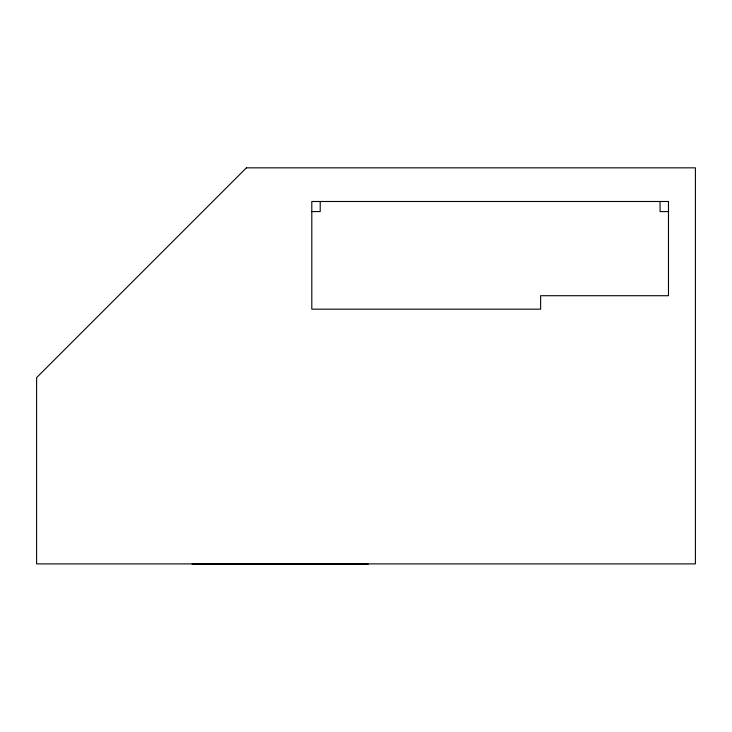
<?xml version="1.0" encoding="UTF-8"?>
<svg xmlns="http://www.w3.org/2000/svg" width="732" height="732" viewBox="0 0 732 732"><rect width="100%" height="100%" fill="white"/><g stroke="black" fill="none" stroke-linecap="round" stroke-linejoin="round"><path stroke-width="1.1" d="M311.805 211.585L320.213 211.585L320.213 201.492M668.682 211.585L660.072 211.585L660.072 201.492M192.059 564.162L368.214 564.162M246.41 167.838L36.6 377.648L36.6 563.896L695.4 563.896L695.4 167.838L246.41 167.838M668.481 201.492L311.805 201.492L311.805 309.169L540.619 309.169L540.619 295.71L668.481 295.71L668.481 201.492"/></g></svg>
